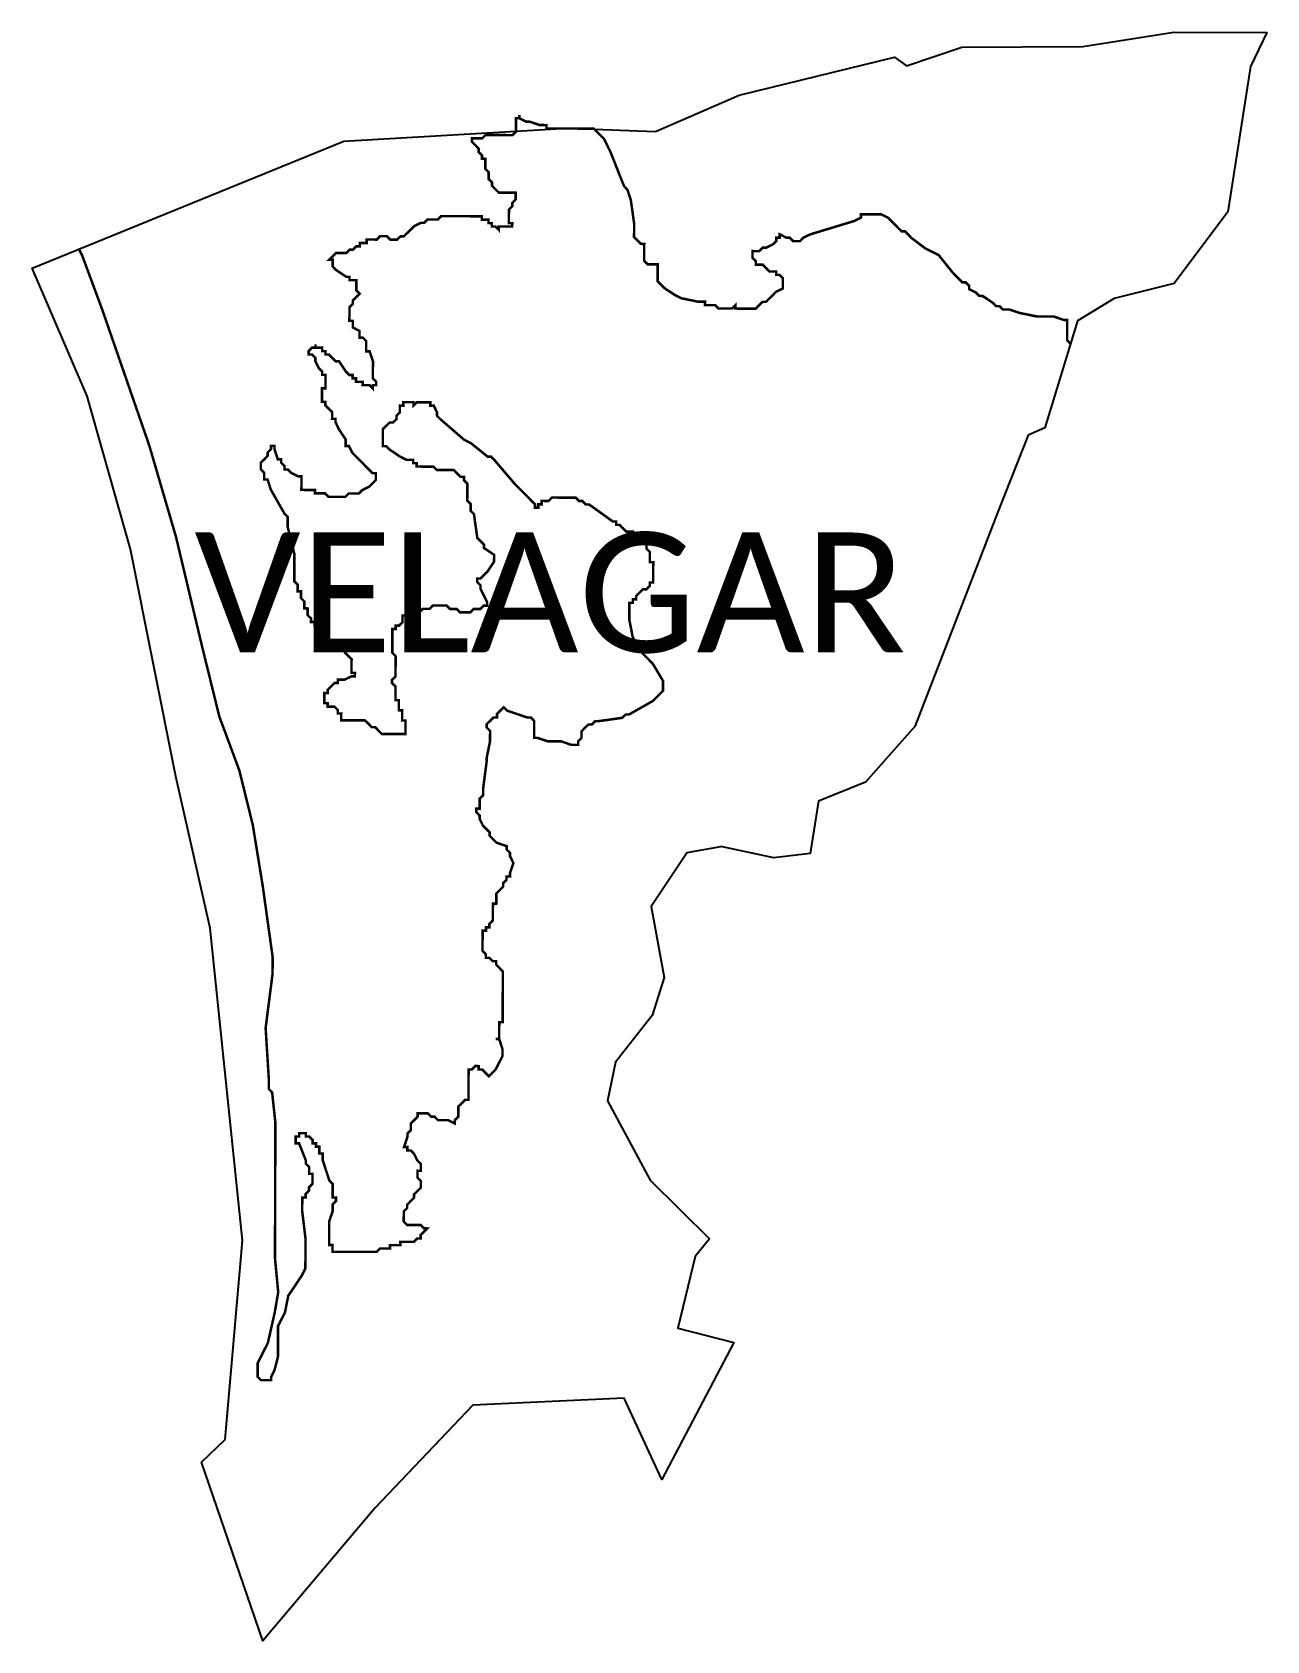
# Model space of a CAD drawing. Header units: metres. Extents: x 356579 to 358058, y 1742252 to 1744179.
import ezdxf

# ---------------------------------------------------------------- set-up
doc = ezdxf.new("R2010")
doc.units = ezdxf.units.M
for name, color, linetype in [('HAZARDS LINE', 1, 'Continuous'), ('village', 3, 'Continuous'), ('VILLAGE NAME', 250, 'Continuous')]:
    doc.layers.add(name, color=color, linetype=linetype)
doc.styles.get("Standard").update_dxf_attribs({"font": 'simplex.shx'})

msp = doc.modelspace()

# ---------------------------------------------------------------- linework, layer by layer
at = {"color": 3, "true_color": 0x00ff00, "flags": 128}
msp.add_lwpolyline([(357364, 1743196), (357404.1, 1743203.2)], dxfattribs=at)
at = {"layer": 'HAZARDS LINE', "lineweight": 18, "const_width": 3}
msp.add_lwpolyline([(357823, 1743805.9), (357819, 1743809.9), (357819, 1743822.1), (357819, 1743830.2), (357819.1, 1743834.3), (357815, 1743834.3), (357802.8, 1743838.4), (357782.6, 1743838.5), (357762.3, 1743842.6), (357750.1, 1743846.7), (357746.1, 1743846.7), (357742, 1743846.7), (357738, 1743850.8), (357733.9, 1743850.8), (357729.9, 1743854.9), (357717.8, 1743863), (357713.7, 1743863.1), (357709.7, 1743867.1), (357701.6, 1743871.2), (357701.6, 1743875.3), (357697.5, 1743879.3), (357693.5, 1743879.4), (357685.4, 1743887.5), (357681.4, 1743891.6), (357665.2, 1743911.9), (357649, 1743920.1), (357632.8, 1743932.3), (357624.7, 1743940.5), (357620.7, 1743940.5), (357616.6, 1743944.5), (357608.6, 1743952.7), (357604.5, 1743956.8), (357596.4, 1743960.8), (357592.4, 1743960.9), (357588.3, 1743960.9), (357584.3, 1743960.9), (357580.2, 1743960.9), (357576.1, 1743960.9), (357572.1, 1743960.9), (357572.1, 1743956.9), (357563.9, 1743952.8), (357511.2, 1743936.8), (357503, 1743932.8), (357499, 1743928.7), (357494.9, 1743928.7), (357490.8, 1743928.8), (357486.8, 1743932.8), (357482.7, 1743932.8), (357474.7, 1743936.9), (357474.6, 1743932.9), (357470.6, 1743932.9), (357470.6, 1743928.8), (357466.5, 1743924.8), (357458.4, 1743920.8), (357454.3, 1743920.8), (357450.2, 1743916.7), (357446.2, 1743916.7), (357442.1, 1743916.8), (357442.1, 1743912.7), (357442.1, 1743908.6), (357446.1, 1743904.6), (357446.1, 1743900.5), (357450.2, 1743900.5), (357454.2, 1743900.5), (357458.3, 1743896.4), (357462.3, 1743892.4), (357470.4, 1743892.3), (357470.4, 1743888.3), (357474.5, 1743888.3), (357478.5, 1743884.2), (357478.5, 1743880.1), (357478.5, 1743876.1), (357478.5, 1743872), (357470.3, 1743868), (357466.3, 1743863.9), (357462.2, 1743859.9), (357458.1, 1743855.9), (357454.1, 1743855.9), (357450, 1743851.8), (357445.9, 1743847.8), (357441.9, 1743847.8), (357421.6, 1743847.9), (357421.6, 1743851.9), (357417.5, 1743847.9), (357413.5, 1743847.9), (357405.4, 1743847.9), (357401.3, 1743847.9), (357397.3, 1743852), (357393.2, 1743852), (357389.2, 1743852), (357385.1, 1743852.1), (357385.1, 1743856.1), (357381.1, 1743856.1), (357377, 1743856.1), (357356.7, 1743860.3), (357348.7, 1743864.4), (357336.5, 1743872.5), (357328.4, 1743880.7), (357328.5, 1743892.8), (357328.5, 1743896.9), (357328.5, 1743900.9), (357324.4, 1743901), (357320.4, 1743901), (357316.3, 1743901), (357312.3, 1743905.1), (357312.3, 1743909.1), (357312.3, 1743917.2), (357312.3, 1743921.3), (357312.4, 1743925.3), (357308.3, 1743925.4), (357300.2, 1743933.5), (357300.3, 1743949.7), (357296.3, 1743978.1), (357292.3, 1743990.3), (357288.3, 1743994.4), (357280.2, 1744014.7), (357272.2, 1744035), (357268.2, 1744043.1), (357264.1, 1744051.3), (357256.1, 1744059.4), (357252, 1744063.5), (357248, 1744063.5), (357243.9, 1744063.5), (357239.8, 1744063.5), (357235.8, 1744063.5), (357231.7, 1744063.6), (357227.7, 1744063.6), (357215.5, 1744063.6), (357211.5, 1744063.6), (357207.4, 1744063.6), (357203.3, 1744063.7), (357199.3, 1744063.7), (357195.2, 1744063.7), (357195.2, 1744067.7), (357191.2, 1744067.8), (357187.1, 1744067.8), (357175, 1744071.9), (357170.9, 1744071.9), (357162.8, 1744076), (357162.8, 1744080), (357162.8, 1744076), (357158.8, 1744076), (357158.7, 1744063.8), (357158.7, 1744059.8), (357154.6, 1744055.7), (357150.6, 1744055.7), (357146.5, 1744055.8), (357138.4, 1744055.8), (357134.4, 1744055.8), (357126.2, 1744055.8), (357122.2, 1744055.8), (357118.1, 1744051.8), (357114.1, 1744051.8), (357110, 1744051.8), (357106, 1744051.8), (357105.9, 1744047.8), (357110, 1744043.7), (357114, 1744039.6), (357114, 1744035.6), (357118, 1744031.5), (357118, 1744027.5), (357122.1, 1744027.4), (357122.1, 1744023.4), (357122.1, 1744019.3), (357122, 1744015.3), (357126.1, 1744011.2), (357126.1, 1744003.1), (357130.1, 1743999), (357130.1, 1743995), (357134.1, 1743990.9), (357138.2, 1743986.8), (357142.2, 1743986.8), (357146.3, 1743986.8), (357150.3, 1743986.8), (357154.4, 1743986.8), (357158.4, 1743986.7), (357158.4, 1743982.7), (357158.4, 1743978.6), (357154.3, 1743974.6), (357154.3, 1743970.5), (357150.3, 1743966.5), (357150.3, 1743962.4), (357150.2, 1743958.4), (357150.2, 1743954.3), (357150.2, 1743950.3), (357154.3, 1743950.2), (357154.2, 1743946.2), (357150.2, 1743946.2), (357146.1, 1743946.2), (357142.1, 1743946.2), (357138, 1743946.2), (357138, 1743942.2), (357134, 1743946.3), (357129.9, 1743946.3), (357129.9, 1743950.3), (357125.9, 1743950.3), (357125.9, 1743954.4), (357121.8, 1743954.4), (357117.8, 1743954.4), (357117.8, 1743958.5), (357113.7, 1743958.5), (357109.7, 1743958.5), (357085.3, 1743958.6), (357081.3, 1743958.6), (357073.2, 1743958.6), (357069.1, 1743958.7), (357065, 1743954.6), (357052.9, 1743954.7), (357048.8, 1743950.6), (357044.7, 1743950.6), (357036.6, 1743946.6), (357032.6, 1743942.6), (357028.5, 1743938.5), (357024.4, 1743934.5), (357020.4, 1743934.5), (357016.3, 1743930.5), (357012.2, 1743930.5), (357008.2, 1743930.5), (357004.1, 1743934.6), (357000.1, 1743934.6), (356996, 1743934.6), (356991.9, 1743930.5), (356987.9, 1743930.6), (356983.8, 1743930.6), (356979.8, 1743930.6), (356979.8, 1743926.5), (356975.7, 1743926.5), (356971.7, 1743926.6), (356971.6, 1743922.5), (356967.6, 1743922.5), (356963.5, 1743918.5), (356959.5, 1743918.5), (356955.4, 1743914.4), (356951.3, 1743914.5), (356947.3, 1743914.5), (356943.2, 1743914.5), (356939.1, 1743910.4), (356935.1, 1743906.4), (356939.1, 1743906.4), (356939.1, 1743898.3), (356943.1, 1743894.2), (356955.3, 1743886), (356959.3, 1743886), (356959.3, 1743882), (356963.4, 1743882), (356967.4, 1743881.9), (356967.4, 1743877.9), (356967.4, 1743873.8), (356967.4, 1743869.8), (356971.4, 1743865.7), (356967.4, 1743861.7), (356963.3, 1743857.6), (356963.3, 1743853.6), (356959.2, 1743849.5), (356959.2, 1743841.4), (356959.2, 1743837.4), (356959.1, 1743833.3), (356963.2, 1743833.3), (356963.2, 1743829.2), (356963.2, 1743825.2), (356971.3, 1743821.1), (356971.3, 1743817), (356971.2, 1743813), (356975.3, 1743813), (356979.3, 1743808.9), (356979.3, 1743804.8), (356979.3, 1743800.8), (356979.3, 1743796.7), (356983.4, 1743796.7), (356987.4, 1743784.5), (356987.4, 1743780.5), (356987.3, 1743776.4), (356987.3, 1743772.3), (356987.3, 1743768.3), (356987.3, 1743764.2), (356991.3, 1743760.2), (356991.3, 1743756.1), (356987.3, 1743756.1), (356987.3, 1743752.1), (356983.2, 1743756.1), (356975.1, 1743756.2), (356975.1, 1743760.2), (356967, 1743760.2), (356967, 1743764.3), (356963, 1743764.3), (356963, 1743768.4), (356958.9, 1743768.4), (356954.9, 1743772.5), (356946.8, 1743784.7), (356942.8, 1743784.7), (356938.7, 1743788.7), (356934.7, 1743792.8), (356930.6, 1743792.8), (356930.6, 1743796.9), (356926.6, 1743796.9), (356926.6, 1743801), (356922.5, 1743801), (356918.5, 1743801), (356918.5, 1743805), (356918.5, 1743801), (356914.4, 1743801), (356910.3, 1743797), (356910.3, 1743792.9), (356914.4, 1743792.9), (356918.4, 1743788.8), (356918.4, 1743784.8), (356922.4, 1743776.6), (356926.5, 1743772.6), (356926.5, 1743768.5), (356930.5, 1743768.5), (356930.5, 1743764.4), (356930.5, 1743760.4), (356930.5, 1743756.3), (356930.5, 1743752.3), (356926.4, 1743752.3), (356926.4, 1743748.2), (356926.4, 1743744.2), (356926.4, 1743740.1), (356926.4, 1743736.1), (356930.4, 1743736), (356930.4, 1743732), (356934.4, 1743727.9), (356938.5, 1743723.8), (356938.5, 1743719.8), (356938.4, 1743715.7), (356942.5, 1743715.7), (356942.5, 1743711.7), (356946.5, 1743703.5), (356954.6, 1743691.3), (356954.6, 1743683.2), (356958.6, 1743683.2), (356962.6, 1743675.1), (356974.8, 1743662.9), (356978.8, 1743658.8), (356986.9, 1743650.6), (356990.9, 1743650.6), (356990.9, 1743646.6), (356990.9, 1743642.5), (356986.8, 1743638.5), (356982.8, 1743634.4), (356974.6, 1743630.4), (356970.6, 1743626.4), (356962.5, 1743626.4), (356958.4, 1743626.4), (356954.3, 1743622.4), (356950.3, 1743622.4), (356946.2, 1743622.4), (356942.2, 1743622.4), (356938.1, 1743622.4), (356934.1, 1743622.4), (356930, 1743626.5), (356926, 1743626.5), (356921.9, 1743626.5), (356917.8, 1743626.5), (356917.9, 1743630.6), (356913.8, 1743630.6), (356909.8, 1743630.6), (356905.7, 1743630.6), (356901.6, 1743630.7), (356901.7, 1743634.7), (356901.7, 1743638.8), (356901.7, 1743642.8), (356901.7, 1743646.9), (356897.6, 1743646.9), (356889.5, 1743651), (356885.5, 1743655.1), (356881.4, 1743655.1), (356881.5, 1743659.1), (356877.4, 1743663.2), (356877.4, 1743667.3), (356873.4, 1743667.3), (356869.4, 1743679.5), (356869.4, 1743683.5), (356865.3, 1743683.5), (356865.3, 1743679.5), (356861.2, 1743675.4), (356861.2, 1743671.4), (356857.2, 1743667.3), (356853.1, 1743663.3), (356853.1, 1743659.2), (356853.1, 1743655.2), (356857.1, 1743651.1), (356857.1, 1743647), (356857.1, 1743643), (356861.1, 1743643), (356865.1, 1743630.8), (356881.3, 1743602.3), (356885.3, 1743598.3), (356885.3, 1743594.2), (356885.3, 1743590.2), (356885.3, 1743586.1), (356893.3, 1743553.6), (356893.2, 1743541.4), (356893.2, 1743537.4), (356893.2, 1743529.3), (356893.2, 1743525.2), (356893.1, 1743521.2), (356897.2, 1743517.1), (356897.2, 1743513), (356897.1, 1743509), (356901.2, 1743509), (356901.2, 1743504.9), (356901.2, 1743500.8), (356905.2, 1743496.8), (356905.2, 1743488.7), (356909.2, 1743488.6), (356909.2, 1743484.6), (356909.2, 1743480.5), (356913.3, 1743476.5), (356913.2, 1743472.4), (356917.3, 1743472.4), (356917.3, 1743468.3), (356921.3, 1743468.3), (356925.4, 1743460.2), (356925.4, 1743456.1), (356929.4, 1743456.1), (356933.5, 1743452.1), (356933.4, 1743448), (356937.5, 1743448), (356937.5, 1743443.9), (356941.5, 1743443.9), (356945.6, 1743443.9), (356949.6, 1743443.9), (356953.7, 1743443.9), (356953.7, 1743439.8), (356953.7, 1743435.8), (356957.7, 1743431.7), (356961.8, 1743427.6), (356961.7, 1743423.6), (356961.7, 1743419.5), (356961.7, 1743415.4), (356961.7, 1743411.4), (356965.8, 1743411.4), (356965.7, 1743407.3), (356961.7, 1743407.3), (356953.6, 1743403.3), (356949.5, 1743403.3), (356945.4, 1743403.3), (356945.4, 1743399.3), (356941.4, 1743399.3), (356937.3, 1743395.2), (356933.2, 1743391.2), (356933.2, 1743387.1), (356929.2, 1743387.2), (356929.1, 1743379), (356929.1, 1743375), (356933.2, 1743375), (356933.2, 1743370.9), (356937.2, 1743370.9), (356941.3, 1743370.9), (356945.3, 1743366.8), (356945.3, 1743362.8), (356949.4, 1743362.7), (356949.3, 1743358.7), (356949.3, 1743354.6), (356953.4, 1743354.6), (356961.5, 1743354.6), (356965.6, 1743354.6), (356973.7, 1743354.5), (356977.7, 1743354.5), (356981.8, 1743350.5), (356985.8, 1743346.4), (356989.9, 1743346.4), (356993.9, 1743342.3), (356997.9, 1743338.2), (357002, 1743338.2), (357006.1, 1743338.2), (357010.1, 1743338.2), (357014.2, 1743338.2), (357018.2, 1743338.2), (357022.3, 1743338.1), (357026.3, 1743338.1), (357026.3, 1743342.2), (357026.4, 1743346.2), (357026.4, 1743350.3), (357026.4, 1743354.4), (357022.3, 1743354.4), (357022.4, 1743358.4), (357022.4, 1743362.5), (357022.4, 1743366.5), (357018.3, 1743366.6), (357018.3, 1743370.6), (357018.4, 1743374.7), (357018.4, 1743378.7), (357014.3, 1743378.7), (357014.3, 1743382.8), (357014.3, 1743386.9), (357014.4, 1743390.9), (357014.4, 1743395), (357010.3, 1743399), (357010.3, 1743403.1), (357014.4, 1743407.1), (357014.4, 1743411.2), (357014.4, 1743415.2), (357014.5, 1743419.3), (357014.5, 1743423.4), (357014.5, 1743427.4), (357014.5, 1743431.5), (357010.5, 1743435.5), (357010.5, 1743439.6), (357010.5, 1743443.7), (357010.5, 1743447.7), (357010.5, 1743451.8), (357010.5, 1743455.8), (357010.5, 1743459.9), (357010.6, 1743463.9), (357014.6, 1743463.9), (357014.6, 1743468), (357018.7, 1743468), (357022.8, 1743472), (357022.8, 1743476.1), (357022.8, 1743480.1), (357026.8, 1743480.1), (357030.9, 1743480.1), (357030.9, 1743484.2), (357035, 1743484.1), (357039, 1743484.1), (357043.1, 1743484.1), (357047.2, 1743488.2), (357051.2, 1743488.1), (357055.3, 1743488.1), (357059.3, 1743492.2), (357063.4, 1743492.2), (357071.5, 1743492.1), (357075.6, 1743492.1), (357079.6, 1743488), (357083.7, 1743488), (357087.7, 1743488), (357091.8, 1743483.9), (357095.8, 1743483.9), (357099.9, 1743483.9), (357103.9, 1743483.9), (357108, 1743487.9), (357116.1, 1743487.9), (357120.2, 1743492), (357124.2, 1743491.9), (357124.2, 1743496), (357116.2, 1743512.2), (357116.2, 1743516.3), (357112.2, 1743520.4), (357112.2, 1743524.4), (357116.2, 1743524.4), (357120.3, 1743528.5), (357124.4, 1743532.5), (357132.5, 1743544.6), (357132.5, 1743548.7), (357132.6, 1743552.8), (357120.4, 1743560.9), (357120.4, 1743565), (357116.4, 1743569), (357112.4, 1743573.1), (357108.4, 1743601.5), (357104.4, 1743605.6), (357104.4, 1743609.7), (357104.4, 1743613.7), (357100.3, 1743617.8), (357100.4, 1743621.8), (357100.4, 1743625.9), (357100.4, 1743630), (357100.4, 1743634), (357100.4, 1743638.1), (357096.4, 1743642.1), (357096.4, 1743646.2), (357092.3, 1743646.2), (357088.3, 1743650.3), (357084.3, 1743654.4), (357080.2, 1743654.4), (357076.1, 1743654.4), (357072.1, 1743654.4), (357068, 1743654.4), (357064, 1743654.4), (357059.9, 1743658.5), (357055.9, 1743658.5), (357051.8, 1743658.5), (357047.8, 1743658.5), (357043.7, 1743658.6), (357039.6, 1743658.6), (357039.7, 1743662.6), (357035.6, 1743662.6), (357035.6, 1743666.7), (357027.5, 1743666.7), (357019.4, 1743670.8), (357007.3, 1743679), (357003.2, 1743683), (356999.2, 1743683.1), (356999.2, 1743687.1), (356999.2, 1743691.2), (356999.2, 1743699.3), (356999.2, 1743703.3), (357003.3, 1743707.4), (357007.4, 1743711.4), (357011.4, 1743711.4), (357015.5, 1743715.4), (357015.5, 1743719.5), (357019.6, 1743723.5), (357019.6, 1743727.6), (357019.6, 1743731.7), (357023.7, 1743731.6), (357023.7, 1743735.7), (357027.8, 1743735.7), (357031.8, 1743735.7), (357035.9, 1743735.7), (357035.9, 1743731.6), (357039.9, 1743735.6), (357044, 1743735.6), (357048, 1743735.6), (357056.1, 1743735.6), (357056.1, 1743731.5), (357060.2, 1743731.5), (357064.2, 1743723.4), (357064.2, 1743719.3), (357068.2, 1743715.3), (357096.5, 1743690.8), (357104.6, 1743686.7), (357124.9, 1743670.4), (357128.9, 1743670.4), (357133, 1743666.3), (357157.2, 1743637.9), (357173.4, 1743621.6), (357181.5, 1743613.4), (357181.4, 1743609.4), (357185.5, 1743609.4), (357185.5, 1743613.4), (357189.6, 1743613.4), (357189.6, 1743617.5), (357193.6, 1743617.4), (357197.7, 1743617.4), (357201.8, 1743621.5), (357205.8, 1743621.5), (357209.9, 1743621.4), (357213.9, 1743621.4), (357218, 1743621.4), (357222, 1743621.4), (357226.1, 1743621.4), (357230.2, 1743621.4), (357234.2, 1743617.3), (357238.3, 1743617.3), (357242.3, 1743613.2), (357246.3, 1743613.2), (357274.7, 1743592.8), (357278.7, 1743592.8), (357278.7, 1743588.7), (357282.8, 1743588.7), (357286.8, 1743584.7), (357290.9, 1743580.6), (357294.9, 1743580.6), (357299, 1743580.6), (357298.9, 1743576.5), (357303, 1743576.5), (357303, 1743572.4), (357311.1, 1743568.3), (357315.1, 1743564.3), (357315.1, 1743560.2), (357319.2, 1743556.1), (357319.1, 1743552.1), (357319.1, 1743548), (357319.1, 1743544), (357323.2, 1743544), (357323.2, 1743539.9), (357323.1, 1743535.9), (357323.1, 1743531.8), (357323.1, 1743527.7), (357323.1, 1743523.7), (357323.1, 1743519.6), (357319, 1743519.6), (357319, 1743515.6), (357314.9, 1743511.5), (357310.9, 1743511.6), (357306.8, 1743507.5), (357302.7, 1743503.5), (357302.7, 1743499.4), (357298.7, 1743499.4), (357298.7, 1743495.4), (357294.6, 1743495.4), (357294.6, 1743487.3), (357294.5, 1743475.1), (357298.5, 1743454.8), (357302.5, 1743446.7), (357302.5, 1743442.6), (357306.6, 1743438.5), (357322.7, 1743422.3), (357334.8, 1743401.9), (357334.8, 1743397.9), (357334.8, 1743393.8), (357334.8, 1743389.8), (357330.7, 1743385.7), (357322.6, 1743377.6), (357294.1, 1743361.5), (357290.1, 1743361.5), (357286, 1743357.5), (357257.6, 1743353.5), (357253.5, 1743353.5), (357249.5, 1743349.5), (357245.4, 1743349.5), (357241.3, 1743345.5), (357237.3, 1743341.4), (357237.3, 1743337.4), (357237.2, 1743333.3), (357233.2, 1743329.3), (357233.2, 1743325.2), (357229.1, 1743325.2), (357225, 1743325.2), (357212.9, 1743329.3), (357204.8, 1743329.4), (357200.7, 1743329.4), (357196.7, 1743329.4), (357184.5, 1743333.5), (357180.5, 1743333.5), (357180.5, 1743337.6), (357180.5, 1743353.8), (357176.5, 1743357.9), (357172.4, 1743357.9), (357148.1, 1743366.1), (357144.1, 1743370.2), (357140, 1743366.1), (357135.9, 1743362.1), (357135.9, 1743358), (357131.9, 1743358), (357127.8, 1743354), (357123.7, 1743350), (357123.7, 1743345.9), (357127.8, 1743341.8), (357127.7, 1743337.8), (357127.7, 1743333.7), (357127.7, 1743329.7), (357123.6, 1743309.4), (357123.6, 1743305.3), (357119.4, 1743272.9), (357119.4, 1743268.8), (357119.4, 1743264.8), (357115.3, 1743260.7), (357115.3, 1743256.7), (357115.3, 1743252.6), (357115.3, 1743248.6), (357111.2, 1743248.6), (357111.2, 1743244.5), (357115.2, 1743240.4), (357115.2, 1743236.4), (357119.2, 1743228.3), (357123.3, 1743224.2), (357127.3, 1743220.1), (357127.3, 1743216.1), (357131.3, 1743212), (357135.4, 1743207.9), (357147.5, 1743203.8), (357147.5, 1743199.8), (357151.6, 1743195.7), (357151.6, 1743191.6), (357155.6, 1743183.5), (357151.5, 1743171.4), (357151.5, 1743167.3), (357147.4, 1743167.3), (357147.4, 1743163.3), (357143.3, 1743159.2), (357143.3, 1743155.2), (357139.2, 1743151.1), (357135.2, 1743147.1), (357135.2, 1743143), (357135.1, 1743134.9), (357131.1, 1743134.9), (357131.1, 1743130.9), (357131, 1743126.8), (357131, 1743122.7), (357131, 1743118.7), (357131, 1743114.6), (357126.9, 1743110.6), (357126.9, 1743106.5), (357122.9, 1743106.5), (357122.8, 1743102.5), (357118.8, 1743102.5), (357118.8, 1743098.4), (357118.8, 1743094.4), (357118.7, 1743090.3), (357118.7, 1743086.3), (357118.7, 1743082.2), (357118.7, 1743078.2), (357122.7, 1743074.1), (357122.7, 1743070), (357126.8, 1743070), (357130.8, 1743066), (357134.9, 1743065.9), (357134.9, 1743061.9), (357138.9, 1743057.8), (357142.9, 1743053.7), (357142.9, 1743049.7), (357142.9, 1743045.6), (357142.9, 1743041.6), (357142.9, 1743037.5), (357142.9, 1743033.5), (357142.9, 1743029.4), (357142.8, 1743025.3), (357142.8, 1743021.3), (357142.8, 1743017.2), (357142.8, 1743013.2), (357142.8, 1743001), (357142.7, 1742996.9), (357142.7, 1742992.9), (357138.7, 1742992.9), (357138.7, 1742988.8), (357138.6, 1742984.8), (357138.6, 1742976.7), (357138.6, 1742972.6), (357134.5, 1742972.6), (357138.6, 1742972.6), (357142.6, 1742960.4), (357142.6, 1742956.4), (357142.6, 1742952.3), (357134.4, 1742936.1), (357126.3, 1742928), (357122.2, 1742932.1), (357118.2, 1742936.2), (357114.1, 1742936.2), (357114.1, 1742940.2), (357110.1, 1742940.3), (357106, 1742936.2), (357102, 1742936.2), (357102, 1742932.2), (357101.9, 1742928.1), (357101.9, 1742924.1), (357101.9, 1742920), (357101.9, 1742907.8), (357101.8, 1742903.8), (357101.8, 1742899.7), (357097.8, 1742899.7), (357093.7, 1742895.7), (357089.6, 1742891.7), (357089.6, 1742887.6), (357089.6, 1742883.5), (357089.6, 1742879.5), (357085.5, 1742875.4), (357085.5, 1742871.4), (357077.4, 1742875.5), (357073.4, 1742875.5), (357069.3, 1742875.5), (357065.2, 1742875.5), (357061.2, 1742879.6), (357057.1, 1742879.6), (357053.1, 1742883.7), (357049, 1742883.7), (357045, 1742883.7), (357040.9, 1742883.7), (357040.9, 1742879.7), (357036.9, 1742875.6), (357032.8, 1742871.6), (357032.8, 1742867.5), (357032.8, 1742863.5), (357028.7, 1742859.4), (357028.7, 1742855.4), (357024.6, 1742843.2), (357028.6, 1742843.2), (357028.6, 1742839.1), (357032.7, 1742839.1), (357036.7, 1742835), (357040.7, 1742826.9), (357044.8, 1742822.9), (357044.8, 1742818.8), (357044.7, 1742814.7), (357040.7, 1742814.8), (357040.7, 1742810.7), (357040.7, 1742806.6), (357044.7, 1742802.6), (357044.7, 1742798.5), (357044.7, 1742794.5), (357040.6, 1742790.4), (357036.5, 1742786.4), (357036.5, 1742782.3), (357032.4, 1742778.3), (357028.4, 1742774.2), (357028.4, 1742770.2), (357024.3, 1742766.1), (357024.3, 1742762.1), (357024.2, 1742754), (357028.3, 1742749.9), (357032.3, 1742749.9), (357040.5, 1742749.8), (357044.5, 1742749.8), (357048.6, 1742745.8), (357052.6, 1742745.7), (357048.5, 1742741.7), (357044.5, 1742737.7), (357044.5, 1742733.6), (357040.4, 1742733.6), (357036.3, 1742729.6), (357028.2, 1742729.6), (357020.1, 1742729.6), (357020.1, 1742725.6), (357016, 1742725.6), (357012, 1742725.6), (357007.9, 1742725.6), (357007.9, 1742721.6), (356999.8, 1742721.6), (356995.7, 1742721.6), (356991.7, 1742717.6), (356987.6, 1742717.6), (356983.6, 1742717.6), (356979.5, 1742717.6), (356975.4, 1742717.6), (356963.3, 1742717.7), (356959.2, 1742717.7), (356955.2, 1742717.7), (356951.1, 1742717.7), (356947.1, 1742717.7), (356943, 1742717.7), (356938.9, 1742717.8), (356939, 1742721.8), (356939, 1742725.9), (356934.9, 1742725.9), (356934.9, 1742729.9), (356934.9, 1742734), (356935, 1742754.3), (356939.1, 1742766.4), (356939.1, 1742770.5), (356939.1, 1742774.5), (356943.2, 1742778.6), (356943.2, 1742782.6), (356939.2, 1742782.7), (356939.2, 1742786.7), (356939.2, 1742790.8), (356939.2, 1742794.8), (356939.2, 1742798.9), (356935.2, 1742803), (356931.2, 1742815.1), (356927.2, 1742827.3), (356927.2, 1742831.4), (356927.2, 1742835.4), (356923.1, 1742835.5), (356923.1, 1742839.5), (356923.2, 1742843.6), (356919.1, 1742843.6), (356919.1, 1742847.6), (356915.1, 1742847.7), (356915.1, 1742851.7), (356911, 1742855.8), (356907, 1742855.8), (356907, 1742859.9), (356902.9, 1742859.9), (356898.9, 1742859.9), (356898.9, 1742855.8), (356894.8, 1742855.8), (356894.8, 1742851.8), (356894.8, 1742847.7), (356898.8, 1742847.7), (356906.9, 1742827.4), (356906.9, 1742823.3), (356910.9, 1742819.3), (356910.9, 1742815.2), (356910.9, 1742811.2), (356914.9, 1742811.1), (356914.9, 1742807.1), (356914.9, 1742803), (356914.9, 1742799), (356910.8, 1742794.9), (356910.8, 1742790.9), (356906.7, 1742786.8), (356906.7, 1742782.8), (356902.7, 1742782.8), (356902.7, 1742778.7), (356902.6, 1742766.6), (356906.5, 1742734.1), (356906.5, 1742721.9), (356906.5, 1742717.9), (356906.5, 1742709.8), (356906.4, 1742697.6), (356902.3, 1742689.5), (356894.2, 1742677.3), (356886, 1742665.2), (356881.9, 1742644.9), (356873.7, 1742628.7), (356873.7, 1742612.5), (356873.6, 1742604.4), (356873.6, 1742592.2), (356869.5, 1742576), (356865.4, 1742567.9), (356865.4, 1742563.9), (356861.3, 1742563.9), (356857.3, 1742563.9), (356853.2, 1742563.9), (356849.2, 1742568), (356849.2, 1742576.1), (356849.2, 1742584.2), (356861.5, 1742608.5), (356869.7, 1742645), (356873.9, 1742669.3), (356870, 1742709.9), (356870.1, 1742738.3), (356870.4, 1742847.8), (356870.5, 1742855.9), (356870.5, 1742864), (356870.5, 1742872.2), (356866.6, 1742908.7), (356862.6, 1742912.8), (356862.6, 1742924.9), (356858.8, 1742985.8), (356867.1, 1743050.7), (356867.2, 1743070.9), (356855.3, 1743156.2), (356843.4, 1743229.2), (356827.4, 1743294.2), (356803.3, 1743359.2), (356783.3, 1743440.4), (356751.4, 1743574.4), (356719.3, 1743684.1), (356663.1, 1743846.5), (356639, 1743911.5), (356635.2, 1743919.1)], dxfattribs=at)
at = {"layer": 'village', "color": 3, "true_color": 0x00ff00}
for points in [[(356810.2, 1742492.8, 0), (356831.2, 1742731.4, 0), (356792.2, 1743105.4, 0), (356751.2, 1743287.4, 0), (356696.9, 1743559.8, 0), (356645.1, 1743743.1, 0), (356579.1, 1743896.3, 0), (356952.3, 1744048.3, 0), (357220.3, 1744063.9, 0), (357325.8, 1744060.2, 0), (357426.2, 1744103.7, 0), (357612.3, 1744149.1, 0), (357626.4, 1744138.6, 0), (357693, 1744161, 0), (357838, 1744161.9, 0), (357946.7, 1744179.1, 0), (358058.3, 1744178.8, 0), (358038.9, 1744138, 0), (358011.4, 1743963.9, 0), (357947.1, 1743877.8, 0), (357875.4, 1743859.9, 0), (357831.3, 1743833.1, 0), (357792.3, 1743704.9, 0), (357772.5, 1743696.3, 0), (357737.6, 1743608.3, 0), (357636.7, 1743347.1, 0), (357577.5, 1743280.6, 0), (357521.3, 1743257.8, 0), (357511.1, 1743195.1, 0), (357467.6, 1743189.6, 0), (357404.2, 1743203.2, 0)], [(357364, 1743196, 0), (357320.7, 1743131.4, 0), (357336.1, 1743046.4, 0), (357322, 1743001, 0), (357277.9, 1742944.8, 0), (357268.3, 1742898.4, 0), (357319.5, 1742803.4, 0), (357390.7, 1742733.3, 0), (357373.6, 1742712.2, 0), (357352.5, 1742626.3, 0), (357419.7, 1742609.1, 0), (357333.3, 1742445, 0), (357288.3, 1742542.5, 0), (357107.1, 1742533.9, 0), (356990.1, 1742411, 0), (356855.4, 1742251.5, 0), (356782, 1742465.8, 0), (356810.2, 1742492.8, 0)]]:
    msp.add_polyline3d(points, dxfattribs=at)

# ---------------------------------------------------------------- texts
at = {"layer": 'VILLAGE NAME', "insert": (356773.6, 1743579.9), "char_height": 143.7, "attachment_point": 1, "rotation": 359.9793}
msp.add_mtext_dynamic_manual_height_columns('{\\fCalibri|b0|i0|c0|p34;VELAGAR}', width=1418, gutter_width=718.5, heights=[0], dxfattribs=at)

doc.saveas('drawing.dxf')
